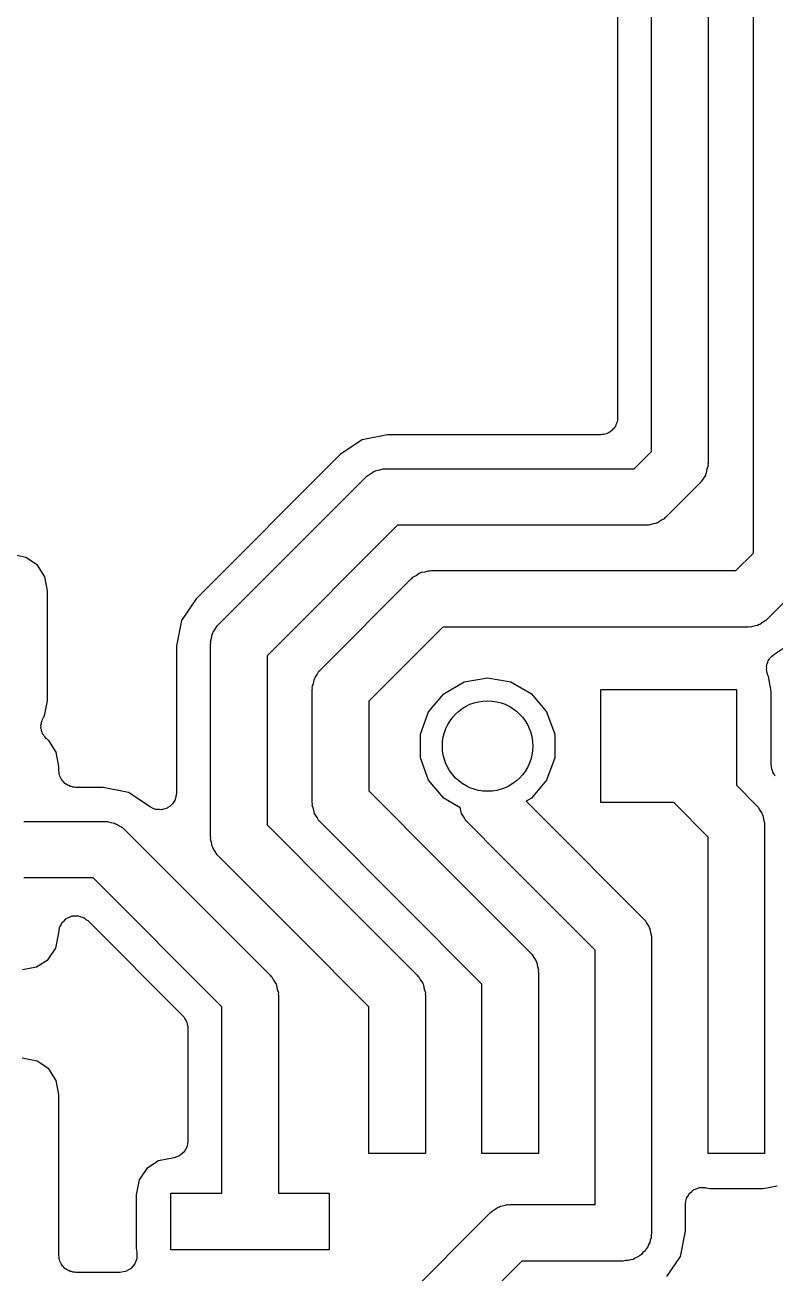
# Model space of a CAD drawing. Extents: x 132.7 to 187.3, y -127.3 to -72.7.
# Drawn here: x 156.6 to 159.92, y -98.48 to -92.96 of the extents above; entities that cross this region are included whole.
import ezdxf

# ---------------------------------------------------------------- set-up
doc = ezdxf.new("R2010")
doc.units = 0
doc.header["$MEASUREMENT"] = 0
doc.layers.add('BLACK', color=7, linetype='CONTINUOUS')

msp = doc.modelspace()

# ---------------------------------------------------------------- linework, layer by layer
at = {"layer": 'Black'}
for p, q in [((159.625, -89.5), (159.625, -93.75)), ((159.375, -93.75), (159.375, -89.5518)), ((159.225, -89.645), (159.225, -94.7)), ((159.826, -93.9), (159.826, -89.891)), ((159.375, -94.8482), (159.375, -93.75)), ((159.625, -93.75), (159.625, -94.9)), ((159.826, -95.2977), (159.826, -93.9)), ((159.224, -94.713), (159.222, -94.7192)), ((159.225, -94.7), (159.224, -94.7065)), ((159.224, -94.7065), (159.224, -94.713)), ((159.169, -94.7716), (159.163, -94.7739)), ((159.176, -94.7705), (159.169, -94.7716)), ((159.181, -94.7672), (159.176, -94.7705)), ((159.188, -94.765), (159.181, -94.7672)), ((159.193, -94.7607), (159.188, -94.765)), ((159.198, -94.7575), (159.193, -94.7607)), ((159.202, -94.7524), (159.198, -94.7575)), ((159.207, -94.7482), (159.202, -94.7524)), ((159.211, -94.7425), (159.207, -94.7482)), ((159.215, -94.7375), (159.211, -94.7425)), ((159.217, -94.7313), (159.215, -94.7375)), ((159.22, -94.7257), (159.217, -94.7313)), ((159.222, -94.7192), (159.22, -94.7257)), ((158.095, -94.7973), (158, -94.8608)), ((158.207, -94.775), (158.095, -94.7973)), ((159.15, -94.775), (158.207, -94.775)), ((159.156, -94.7739), (159.15, -94.775)), ((159.163, -94.7739), (159.156, -94.7739)), ((158, -94.8608), (157.361, -95.5003)), ((159.298, -94.925), (159.375, -94.8482)), ((158.134, -94.9461), (158.147, -94.9367)), ((158.147, -94.9367), (158.152, -94.9353)), ((158.152, -94.9353), (158.157, -94.9325)), ((158.157, -94.9325), (158.173, -94.9297)), ((158.173, -94.9297), (158.189, -94.9255)), ((158.189, -94.9255), (158.195, -94.926)), ((158.195, -94.926), (158.2, -94.925)), ((158.2, -94.925), (159.298, -94.925)), ((159.62, -94.9267), (159.617, -94.9428)), ((159.625, -94.9109), (159.62, -94.9267)), ((159.625, -94.9), (159.624, -94.9054)), ((159.624, -94.9054), (159.625, -94.9109)), ((157.462, -95.6116), (158.112, -94.9616)), ((158.112, -94.9616), (158.116, -94.9585)), ((158.116, -94.9585), (158.12, -94.9542)), ((158.12, -94.9542), (158.134, -94.9461)), ((159.588, -94.9884), (159.438, -95.1384)), ((159.592, -94.9839), (159.588, -94.9884)), ((159.596, -94.9803), (159.592, -94.9839)), ((159.604, -94.9662), (159.596, -94.9803)), ((159.613, -94.9528), (159.604, -94.9662)), ((159.615, -94.9475), (159.613, -94.9528)), ((159.617, -94.9428), (159.615, -94.9475)), ((159.416, -95.1539), (159.403, -95.1633)), ((159.43, -95.1458), (159.416, -95.1539)), ((159.434, -95.1415), (159.43, -95.1458)), ((159.438, -95.1384), (159.434, -95.1415)), ((158.252, -95.175), (157.675, -95.7518)), ((159.35, -95.175), (158.252, -95.175)), ((159.355, -95.174), (159.35, -95.175)), ((159.361, -95.1745), (159.355, -95.174)), ((159.377, -95.1703), (159.361, -95.1745)), ((159.393, -95.1675), (159.377, -95.1703)), ((159.398, -95.1647), (159.393, -95.1675)), ((159.403, -95.1633), (159.398, -95.1647)), ((156.609, -95.3164), (156.542, -95.3028)), ((156.66, -95.3506), (156.609, -95.3164)), ((159.748, -95.375), (159.826, -95.2977)), ((156.693, -95.4021), (156.66, -95.3506)), ((158.373, -95.3797), (158.389, -95.3755)), ((158.389, -95.3755), (158.395, -95.376)), ((158.395, -95.376), (158.4, -95.375)), ((158.4, -95.375), (159.748, -95.375)), ((156.704, -95.4642), (156.693, -95.4021)), ((157.912, -95.8116), (158.312, -95.4116)), ((158.312, -95.4116), (158.316, -95.4085)), ((158.316, -95.4085), (158.32, -95.4042)), ((158.32, -95.4042), (158.334, -95.3961)), ((158.334, -95.3961), (158.347, -95.3867)), ((158.347, -95.3867), (158.352, -95.3853)), ((158.352, -95.3853), (158.357, -95.3825)), ((158.357, -95.3825), (158.373, -95.3797)), ((156.704, -95.9497), (156.704, -95.4642)), ((160.039, -95.4379), (159.888, -95.5884)), ((157.361, -95.5003), (157.297, -95.5953)), ((157.297, -95.5953), (157.275, -95.7074)), ((159.88, -95.5958), (159.866, -95.6039)), ((159.884, -95.5915), (159.88, -95.5958)), ((159.888, -95.5884), (159.884, -95.5915)), ((157.433, -95.6572), (157.435, -95.6525)), ((157.435, -95.6525), (157.437, -95.6472)), ((157.437, -95.6472), (157.446, -95.6338)), ((157.446, -95.6338), (157.454, -95.6197)), ((157.454, -95.6197), (157.458, -95.6161)), ((157.458, -95.6161), (157.462, -95.6116)), ((158.452, -95.625), (158.125, -95.9518)), ((159.8, -95.625), (158.452, -95.625)), ((159.805, -95.624), (159.8, -95.625)), ((159.811, -95.6245), (159.805, -95.624)), ((159.827, -95.6203), (159.811, -95.6245)), ((159.843, -95.6175), (159.827, -95.6203)), ((159.848, -95.6147), (159.843, -95.6175)), ((159.853, -95.6133), (159.848, -95.6147)), ((159.866, -95.6039), (159.853, -95.6133)), ((157.275, -95.7074), (157.275, -96.3568)), ((157.425, -95.6891), (157.43, -95.6733)), ((157.426, -95.6946), (157.425, -95.6891)), ((157.425, -95.7), (157.426, -95.6946)), ((157.425, -96.55), (157.425, -95.7)), ((157.43, -95.6733), (157.433, -95.6572)), ((159.916, -95.7451), (160, -95.6892)), ((157.675, -95.7518), (157.675, -96.4982)), ((159.895, -95.7684), (159.897, -95.7631)), ((159.897, -95.7631), (159.903, -95.7581)), ((159.903, -95.7581), (159.907, -95.7524)), ((159.907, -95.7524), (159.912, -95.7491)), ((159.912, -95.7491), (159.916, -95.7451)), ((157.904, -95.8197), (157.908, -95.8161)), ((157.908, -95.8161), (157.912, -95.8116)), ((159.883, -95.798), (159.885, -95.7923)), ((159.884, -95.8052), (159.883, -95.798)), ((159.883, -95.8123), (159.884, -95.8052)), ((159.884, -95.8181), (159.883, -95.8123)), ((159.885, -95.824), (159.884, -95.8181)), ((159.885, -95.7923), (159.886, -95.7864)), ((159.886, -95.7864), (159.889, -95.78)), ((159.889, -95.78), (159.891, -95.7731)), ((159.891, -95.7731), (159.895, -95.7684)), ((157.875, -95.8891), (157.88, -95.8733)), ((157.88, -95.8733), (157.883, -95.8572)), ((157.883, -95.8572), (157.885, -95.8525)), ((157.885, -95.8525), (157.887, -95.8472)), ((157.887, -95.8472), (157.896, -95.8338)), ((157.896, -95.8338), (157.904, -95.8197)), ((158.456, -95.9193), (158.547, -95.867)), ((158.547, -95.867), (158.65, -95.8489)), ((158.65, -95.8489), (158.753, -95.867)), ((158.753, -95.867), (158.844, -95.9193)), ((159.887, -95.8306), (159.885, -95.824)), ((159.889, -95.8376), (159.887, -95.8306)), ((159.892, -95.8422), (159.889, -95.8376)), ((159.897, -95.8671), (159.892, -95.8422)), ((159.904, -95.907), (159.897, -95.8671)), ((159.897, -95.8671), (159.897, -95.8671)), ((157.876, -95.8946), (157.875, -95.8891)), ((157.875, -95.9), (157.876, -95.8946)), ((157.875, -96.4), (157.875, -95.9)), ((158.389, -95.9994), (158.456, -95.9193)), ((158.844, -95.9193), (158.911, -95.9994)), ((159.15, -96.4), (159.15, -95.9)), ((159.15, -95.9), (159.75, -95.9)), ((159.75, -95.9), (159.75, -96.3232)), ((159.904, -96.2344), (159.904, -95.907)), ((156.691, -96.0167), (156.704, -95.9497)), ((158.125, -95.9518), (158.125, -96.3482)), ((156.677, -96.0444), (156.68, -96.0384)), ((156.68, -96.0384), (156.682, -96.0321)), ((156.682, -96.0321), (156.685, -96.0267)), ((156.685, -96.0267), (156.688, -96.0207)), ((156.688, -96.0207), (156.691, -96.0167)), ((158.353, -96.0977), (158.389, -95.9994)), ((158.911, -95.9994), (158.947, -96.0977)), ((156.675, -96.0573), (156.677, -96.051)), ((156.676, -96.0638), (156.675, -96.0573)), ((156.675, -96.0704), (156.676, -96.0638)), ((156.677, -96.0767), (156.675, -96.0704)), ((156.677, -96.051), (156.677, -96.0444)), ((156.678, -96.0832), (156.677, -96.0767)), ((156.681, -96.0891), (156.678, -96.0832)), ((156.682, -96.0955), (156.681, -96.0891)), ((156.686, -96.1008), (156.682, -96.0955)), ((156.689, -96.1067), (156.686, -96.1008)), ((156.694, -96.1113), (156.689, -96.1067)), ((156.698, -96.1166), (156.694, -96.1113)), ((156.703, -96.1203), (156.698, -96.1166)), ((156.708, -96.1249), (156.703, -96.1203)), ((156.71, -96.1262), (156.708, -96.1249)), ((156.743, -96.1777), (156.71, -96.1262)), ((158.353, -96.2023), (158.353, -96.0977)), ((158.947, -96.0977), (158.947, -96.2023)), ((156.754, -96.2398), (156.743, -96.1777)), ((158.389, -96.3006), (158.353, -96.2023)), ((158.947, -96.2023), (158.911, -96.3006)), ((156.754, -96.2578), (156.754, -96.2398)), ((156.756, -96.2643), (156.754, -96.2578)), ((159.905, -96.2377), (159.904, -96.2344)), ((159.905, -96.241), (159.905, -96.2377)), ((159.907, -96.2504), (159.905, -96.241)), ((159.909, -96.2601), (159.907, -96.2504)), ((159.911, -96.2629), (159.909, -96.2601)), ((156.756, -96.2708), (156.756, -96.2643)), ((156.758, -96.277), (156.756, -96.2708)), ((156.759, -96.2835), (156.758, -96.277)), ((156.762, -96.2891), (156.759, -96.2835)), ((156.764, -96.2953), (156.762, -96.2891)), ((156.769, -96.3003), (156.764, -96.2953)), ((156.772, -96.306), (156.769, -96.3003)), ((156.777, -96.3102), (156.772, -96.306)), ((156.781, -96.3153), (156.777, -96.3102)), ((156.787, -96.3185), (156.781, -96.3153)), ((158.456, -96.3807), (158.389, -96.3006)), ((158.911, -96.3006), (158.844, -96.3807)), ((159.911, -96.2661), (159.911, -96.2629)), ((159.917, -96.2742), (159.911, -96.2661)), ((159.922, -96.2826), (159.917, -96.2742)), ((156.792, -96.3228), (156.787, -96.3185)), ((156.798, -96.325), (156.792, -96.3228)), ((156.804, -96.3283), (156.798, -96.325)), ((156.81, -96.3294), (156.804, -96.3283)), ((156.816, -96.3317), (156.81, -96.3294)), ((156.823, -96.3317), (156.816, -96.3317)), ((156.829, -96.3328), (156.823, -96.3317)), ((156.95, -96.3328), (156.829, -96.3328)), ((157.062, -96.3551), (156.95, -96.3328)), ((157.158, -96.4191), (157.062, -96.3551)), ((157.275, -96.3617), (157.272, -96.372)), ((157.275, -96.3568), (157.275, -96.3592)), ((157.275, -96.3592), (157.275, -96.3617)), ((158.125, -96.3482), (158.438, -96.6616)), ((159.75, -96.3232), (159.838, -96.4116)), ((157.161, -96.4201), (157.158, -96.4191)), ((157.162, -96.4217), (157.161, -96.4201)), ((157.172, -96.4254), (157.162, -96.4217)), ((157.182, -96.4296), (157.172, -96.4254)), ((157.233, -96.424), (157.223, -96.427)), ((157.235, -96.4226), (157.233, -96.424)), ((157.237, -96.4217), (157.235, -96.4226)), ((157.246, -96.4149), (157.237, -96.4217)), ((157.254, -96.4086), (157.246, -96.4149)), ((157.256, -96.4066), (157.254, -96.4086)), ((157.257, -96.405), (157.256, -96.4066)), ((157.263, -96.3958), (157.257, -96.405)), ((157.269, -96.387), (157.263, -96.3958)), ((157.27, -96.3824), (157.269, -96.3846)), ((157.269, -96.3846), (157.269, -96.387)), ((157.272, -96.372), (157.27, -96.3824)), ((157.876, -96.4054), (157.875, -96.4)), ((157.875, -96.4109), (157.876, -96.4054)), ((157.88, -96.4267), (157.875, -96.4109)), ((158.529, -96.4223), (158.456, -96.3807)), ((158.53, -96.4267), (158.529, -96.4223)), ((158.844, -96.3807), (158.821, -96.3939)), ((158.821, -96.3939), (158.888, -96.4616)), ((159.473, -96.4), (159.15, -96.4)), ((159.625, -96.5518), (159.473, -96.4)), ((159.838, -96.4116), (159.842, -96.4161)), ((159.842, -96.4161), (159.846, -96.4197)), ((159.846, -96.4197), (159.854, -96.4338)), ((157.185, -96.4298), (157.182, -96.4296)), ((157.187, -96.4306), (157.185, -96.4298)), ((157.198, -96.4306), (157.187, -96.4306)), ((157.208, -96.4313), (157.198, -96.4306)), ((157.211, -96.4306), (157.208, -96.4313)), ((157.213, -96.4306), (157.211, -96.4306)), ((157.223, -96.427), (157.213, -96.4306)), ((157.883, -96.4428), (157.88, -96.4267)), ((157.885, -96.4475), (157.883, -96.4428)), ((157.887, -96.4528), (157.885, -96.4475)), ((157.896, -96.4662), (157.887, -96.4528)), ((157.904, -96.4803), (157.896, -96.4662)), ((157.908, -96.4839), (157.904, -96.4803)), ((158.533, -96.4428), (158.53, -96.4267)), ((158.535, -96.4475), (158.533, -96.4428)), ((158.537, -96.4528), (158.535, -96.4475)), ((158.546, -96.4662), (158.537, -96.4528)), ((158.554, -96.4803), (158.546, -96.4662)), ((158.558, -96.4839), (158.554, -96.4803)), ((158.888, -96.4616), (159.338, -96.9116)), ((159.854, -96.4338), (159.863, -96.4472)), ((159.863, -96.4472), (159.865, -96.4525)), ((159.865, -96.4525), (159.867, -96.4572)), ((159.867, -96.4572), (159.87, -96.4733)), ((159.87, -96.4733), (159.875, -96.4891)), ((156.6, -96.4828), (156.958, -96.4828)), ((156.958, -96.4828), (156.963, -96.4838)), ((156.963, -96.4838), (156.969, -96.4833)), ((156.969, -96.4833), (156.984, -96.4875)), ((156.984, -96.4875), (157.001, -96.4903)), ((157.001, -96.4903), (157.005, -96.4931)), ((157.005, -96.4931), (157.011, -96.4945)), ((157.011, -96.4945), (157.024, -96.5039)), ((157.024, -96.5039), (157.038, -96.512)), ((157.038, -96.512), (157.042, -96.5163)), ((157.042, -96.5163), (157.046, -96.5194)), ((157.046, -96.5194), (157.688, -97.1616)), ((157.675, -96.4982), (157.988, -96.8116)), ((157.912, -96.4884), (157.908, -96.4839)), ((158.262, -96.8384), (157.912, -96.4884)), ((158.562, -96.4884), (158.558, -96.4839)), ((158.712, -96.6384), (158.562, -96.4884)), ((159.875, -96.4891), (159.874, -96.4946)), ((159.874, -96.4946), (159.875, -96.5)), ((159.875, -96.5), (159.875, -97.25)), ((157.426, -96.5554), (157.425, -96.55)), ((157.425, -96.5609), (157.426, -96.5554)), ((157.43, -96.5767), (157.425, -96.5609)), ((157.433, -96.5928), (157.43, -96.5767)), ((159.625, -97.25), (159.625, -96.5518)), ((157.435, -96.5975), (157.433, -96.5928)), ((157.437, -96.6028), (157.435, -96.5975)), ((157.446, -96.6162), (157.437, -96.6028)), ((157.454, -96.6303), (157.446, -96.6162)), ((157.458, -96.6339), (157.454, -96.6303)), ((157.462, -96.6384), (157.458, -96.6339)), ((157.812, -96.9884), (157.462, -96.6384)), ((159.125, -97.0518), (158.712, -96.6384)), ((158.438, -96.6616), (158.438, -96.6616)), ((158.438, -96.6616), (158.838, -97.0616)), ((156.906, -96.7328), (156.6, -96.7328)), ((157.475, -97.3018), (156.906, -96.7328)), ((157.988, -96.8116), (157.988, -96.8116)), ((157.988, -96.8116), (158.338, -97.1616)), ((158.625, -97.2018), (158.262, -96.8384)), ((158.262, -96.8384), (158.262, -96.8384)), ((156.772, -96.9262), (156.779, -96.9199)), ((156.779, -96.9199), (156.786, -96.9129)), ((156.786, -96.9129), (156.789, -96.9115)), ((156.789, -96.9115), (156.792, -96.9094)), ((156.792, -96.9094), (156.801, -96.9061)), ((156.801, -96.9061), (156.81, -96.9019)), ((156.81, -96.9019), (156.813, -96.9016)), ((156.813, -96.9016), (156.816, -96.9005)), ((156.816, -96.9005), (156.826, -96.9005)), ((156.826, -96.9005), (156.836, -96.8997)), ((156.836, -96.8997), (156.839, -96.9005)), ((156.839, -96.9005), (156.842, -96.9005)), ((156.842, -96.9005), (156.852, -96.9039)), ((156.852, -96.9039), (156.861, -96.9064)), ((156.861, -96.9064), (156.864, -96.9083)), ((156.864, -96.9083), (156.867, -96.9094)), ((156.867, -96.9094), (156.874, -96.9157)), ((156.874, -96.9157), (156.882, -96.9213)), ((156.882, -96.9213), (157.303, -97.3419)), ((159.338, -96.9116), (159.342, -96.9161)), ((159.342, -96.9161), (159.346, -96.9197)), ((159.346, -96.9197), (159.354, -96.9338)), ((156.741, -97.0423), (156.754, -96.9753)), ((156.754, -96.9744), (156.756, -96.9647)), ((156.754, -96.9753), (156.754, -96.9744)), ((156.756, -96.9647), (156.757, -96.955)), ((156.757, -96.955), (156.758, -96.952)), ((156.758, -96.952), (156.759, -96.9487)), ((156.759, -96.9487), (156.764, -96.9402)), ((156.764, -96.9402), (156.768, -96.9314)), ((156.768, -96.9314), (156.77, -96.929)), ((156.77, -96.929), (156.772, -96.9262)), ((159.354, -96.9338), (159.363, -96.9472)), ((159.363, -96.9472), (159.365, -96.9525)), ((159.365, -96.9525), (159.367, -96.9572)), ((159.367, -96.9572), (159.37, -96.9733)), ((159.37, -96.9733), (159.375, -96.9891)), ((158.125, -97.3018), (157.812, -96.9884)), ((157.812, -96.9884), (157.812, -96.9884)), ((159.375, -96.9891), (159.374, -96.9946)), ((159.374, -96.9946), (159.375, -97)), ((159.375, -97), (159.375, -97.25)), ((156.707, -97.0924), (156.741, -97.0423)), ((158.838, -97.0616), (158.842, -97.0661)), ((158.842, -97.0661), (158.846, -97.0697)), ((158.846, -97.0697), (158.854, -97.0838)), ((158.854, -97.0838), (158.863, -97.0972)), ((159.125, -97.25), (159.125, -97.0518)), ((156.593, -97.1372), (156.655, -97.1255)), ((156.655, -97.1255), (156.707, -97.0924)), ((158.863, -97.0972), (158.865, -97.1025)), ((158.865, -97.1025), (158.867, -97.1072)), ((158.867, -97.1072), (158.87, -97.1233)), ((158.87, -97.1233), (158.875, -97.1391)), ((158.875, -97.1391), (158.874, -97.1446)), ((157.688, -97.1616), (157.692, -97.1661)), ((157.692, -97.1661), (157.696, -97.1697)), ((157.696, -97.1697), (157.704, -97.1838)), ((157.704, -97.1838), (157.713, -97.1972)), ((157.713, -97.1972), (157.715, -97.2025)), ((158.338, -97.1616), (158.342, -97.1661)), ((158.342, -97.1661), (158.346, -97.1697)), ((158.346, -97.1697), (158.354, -97.1838)), ((158.354, -97.1838), (158.363, -97.1972)), ((158.363, -97.1972), (158.365, -97.2025)), ((158.874, -97.1446), (158.875, -97.15)), ((158.875, -97.15), (158.875, -97.25)), ((157.715, -97.2025), (157.717, -97.2072)), ((157.717, -97.2072), (157.72, -97.2233)), ((157.72, -97.2233), (157.725, -97.2391)), ((157.725, -97.2391), (157.724, -97.2446)), ((157.724, -97.2446), (157.725, -97.25)), ((157.725, -97.25), (157.725, -98.125)), ((158.365, -97.2025), (158.367, -97.2072)), ((158.367, -97.2072), (158.37, -97.2233)), ((158.37, -97.2233), (158.375, -97.2391)), ((158.375, -97.2391), (158.374, -97.2446)), ((158.374, -97.2446), (158.375, -97.25)), ((158.375, -97.25), (158.375, -97.95)), ((158.625, -97.25), (158.625, -97.2018)), ((158.625, -97.95), (158.625, -97.25)), ((158.875, -97.25), (158.875, -97.95)), ((159.125, -97.6), (159.125, -97.25)), ((159.375, -97.25), (159.375, -97.95)), ((159.625, -97.95), (159.625, -97.25)), ((159.875, -97.25), (159.875, -97.95)), ((157.475, -98.125), (157.475, -97.3018)), ((158.125, -97.95), (158.125, -97.3018)), ((157.303, -97.3419), (157.305, -97.3446)), ((157.305, -97.3446), (157.307, -97.3468)), ((157.307, -97.3468), (157.312, -97.3552)), ((157.312, -97.3552), (157.318, -97.3633)), ((157.318, -97.3633), (157.319, -97.3665)), ((157.319, -97.3665), (157.32, -97.3693)), ((157.32, -97.3693), (157.322, -97.379)), ((157.322, -97.379), (157.325, -97.3884)), ((157.325, -97.3884), (157.324, -97.3917)), ((157.324, -97.3917), (157.325, -97.395)), ((157.325, -97.395), (157.325, -97.8956)), ((156.659, -97.542), (156.592, -97.5284)), ((156.71, -97.5762), (156.659, -97.542)), ((156.743, -97.6277), (156.71, -97.5762)), ((156.754, -97.6898), (156.743, -97.6277)), ((159.125, -98.175), (159.125, -97.6)), ((156.754, -98.4), (156.754, -97.6898)), ((157.323, -97.908), (157.321, -97.9204)), ((157.325, -97.8956), (157.323, -97.908)), ((157.264, -97.9693), (157.195, -97.9823)), ((157.276, -97.9649), (157.264, -97.9693)), ((157.287, -97.9605), (157.276, -97.9649)), ((157.288, -97.9603), (157.287, -97.9605)), ((157.298, -97.9519), (157.288, -97.9601)), ((157.288, -97.9601), (157.288, -97.9603)), ((157.307, -97.9438), (157.298, -97.9519)), ((157.308, -97.9434), (157.307, -97.9438)), ((157.314, -97.9322), (157.308, -97.9431)), ((157.308, -97.9431), (157.308, -97.9434)), ((157.32, -97.9212), (157.314, -97.9322)), ((157.321, -97.9208), (157.32, -97.9212)), ((157.321, -97.9204), (157.321, -97.9208)), ((158.375, -97.95), (158.125, -97.95)), ((158.875, -97.95), (158.625, -97.95)), ((159.375, -97.95), (159.375, -98.3)), ((159.875, -97.95), (159.625, -97.95)), ((157.143, -98.0154), (157.109, -98.0655)), ((157.195, -97.9823), (157.143, -98.0154)), ((157.109, -98.0655), (157.096, -98.1325)), ((157.096, -98.1325), (157.096, -98.368)), ((157.25, -98.375), (157.25, -98.125)), ((157.25, -98.125), (157.475, -98.125)), ((157.725, -98.125), (157.95, -98.125)), ((157.95, -98.125), (157.95, -98.375)), ((159.537, -98.1366), (159.543, -98.1261)), ((159.543, -98.1255), (159.544, -98.1247)), ((159.543, -98.1261), (159.543, -98.1255)), ((159.544, -98.1247), (159.553, -98.1172)), ((159.553, -98.1172), (159.562, -98.1094)), ((159.562, -98.1094), (159.563, -98.1091)), ((159.563, -98.1091), (159.564, -98.1085)), ((159.564, -98.1085), (159.576, -98.1046)), ((159.576, -98.1046), (159.587, -98.1005)), ((159.587, -98.1005), (159.588, -98.1005)), ((159.588, -98.1005), (159.589, -98.1002)), ((159.589, -98.1002), (159.601, -98.1005)), ((159.601, -98.1005), (159.613, -98.1005)), ((159.613, -98.1005), (159.614, -98.1008)), ((159.614, -98.1008), (159.615, -98.1008)), ((159.615, -98.1008), (159.633, -98.1044)), ((159.633, -98.1044), (159.868, -98.1044)), ((159.868, -98.1044), (159.93, -98.0927)), ((158.684, -98.1961), (158.697, -98.1867)), ((158.697, -98.1867), (158.702, -98.1853)), ((158.702, -98.1853), (158.707, -98.1825)), ((158.707, -98.1825), (158.723, -98.1797)), ((158.723, -98.1797), (158.739, -98.1755)), ((158.739, -98.1755), (158.745, -98.176)), ((158.745, -98.176), (158.75, -98.175)), ((158.75, -98.175), (159.125, -98.175)), ((159.525, -98.1724), (159.527, -98.1606)), ((159.525, -98.1734), (159.525, -98.1724)), ((159.525, -98.1743), (159.525, -98.1734)), ((159.525, -98.2926), (159.525, -98.1743)), ((159.527, -98.1606), (159.53, -98.1487)), ((159.53, -98.1469), (159.537, -98.1366)), ((159.53, -98.1479), (159.53, -98.1469)), ((159.53, -98.1487), (159.53, -98.1479)), ((158.162, -98.7116), (158.662, -98.2116)), ((158.662, -98.2116), (158.666, -98.2085)), ((158.666, -98.2085), (158.67, -98.2042)), ((158.67, -98.2042), (158.684, -98.1961)), ((159.375, -98.3), (159.373, -98.3108)), ((159.503, -98.4047), (159.525, -98.2926)), ((159.362, -98.3522), (159.358, -98.3625)), ((159.367, -98.3428), (159.362, -98.3522)), ((159.369, -98.332), (159.367, -98.3428)), ((159.373, -98.3217), (159.369, -98.332)), ((159.373, -98.3108), (159.373, -98.3217)), ((156.756, -98.4065), (156.754, -98.4)), ((156.756, -98.413), (156.756, -98.4065)), ((157.096, -98.368), (157.099, -98.3861)), ((157.099, -98.3861), (157.099, -98.3866)), ((157.099, -98.3866), (157.099, -98.387)), ((157.099, -98.387), (157.099, -98.3996)), ((157.099, -98.3996), (157.099, -98.4122)), ((157.95, -98.375), (157.25, -98.375)), ((159.312, -98.4083), (159.302, -98.412)), ((159.321, -98.4012), (159.312, -98.4083)), ((159.33, -98.3958), (159.321, -98.4012)), ((159.337, -98.3874), (159.33, -98.3958)), ((159.346, -98.3803), (159.337, -98.3874)), ((159.351, -98.3709), (159.346, -98.3803)), ((159.358, -98.3625), (159.351, -98.3709)), ((159.443, -98.4934), (159.503, -98.4047)), ((156.758, -98.4192), (156.756, -98.413)), ((156.759, -98.4257), (156.758, -98.4192)), ((156.762, -98.4313), (156.759, -98.4257)), ((156.764, -98.4375), (156.762, -98.4313)), ((156.769, -98.4425), (156.764, -98.4375)), ((156.772, -98.4482), (156.769, -98.4425)), ((156.777, -98.4524), (156.772, -98.4482)), ((156.781, -98.4575), (156.777, -98.4524)), ((156.787, -98.4607), (156.781, -98.4575)), ((156.792, -98.465), (156.787, -98.4607)), ((156.798, -98.4672), (156.792, -98.465)), ((157.063, -98.4637), (157.052, -98.4702)), ((157.074, -98.4575), (157.063, -98.4637)), ((157.082, -98.4471), (157.074, -98.4569)), ((157.074, -98.4569), (157.074, -98.4571)), ((157.074, -98.4571), (157.074, -98.4575)), ((157.09, -98.4375), (157.082, -98.4471)), ((157.091, -98.4368), (157.09, -98.4371)), ((157.09, -98.4371), (157.09, -98.4375)), ((157.095, -98.4249), (157.091, -98.4368)), ((157.099, -98.413), (157.095, -98.4249)), ((157.099, -98.4122), (157.099, -98.4126)), ((157.099, -98.4126), (157.099, -98.413)), ((158.802, -98.425), (158.375, -98.8518)), ((159.25, -98.425), (158.802, -98.425)), ((159.261, -98.4231), (159.25, -98.425)), ((159.272, -98.4231), (159.261, -98.4231)), ((159.282, -98.4194), (159.272, -98.4231)), ((159.293, -98.4175), (159.282, -98.4194)), ((159.302, -98.412), (159.293, -98.4175)), ((156.804, -98.4705), (156.798, -98.4672)), ((156.81, -98.4716), (156.804, -98.4705)), ((156.816, -98.4739), (156.81, -98.4716)), ((156.823, -98.4739), (156.816, -98.4739)), ((156.829, -98.475), (156.823, -98.4739)), ((157.025, -98.475), (156.829, -98.475)), ((157.026, -98.4749), (157.025, -98.475)), ((157.039, -98.4727), (157.026, -98.475)), ((157.026, -98.475), (157.026, -98.4749)), ((157.051, -98.4705), (157.039, -98.4727)), ((157.052, -98.4702), (157.051, -98.4703)), ((157.051, -98.4703), (157.051, -98.4705))]:
    msp.add_line(p, q, dxfattribs=at)
msp.add_circle((158.65, -96.15), 0.2, dxfattribs=at)

doc.saveas('drawing.dxf')
